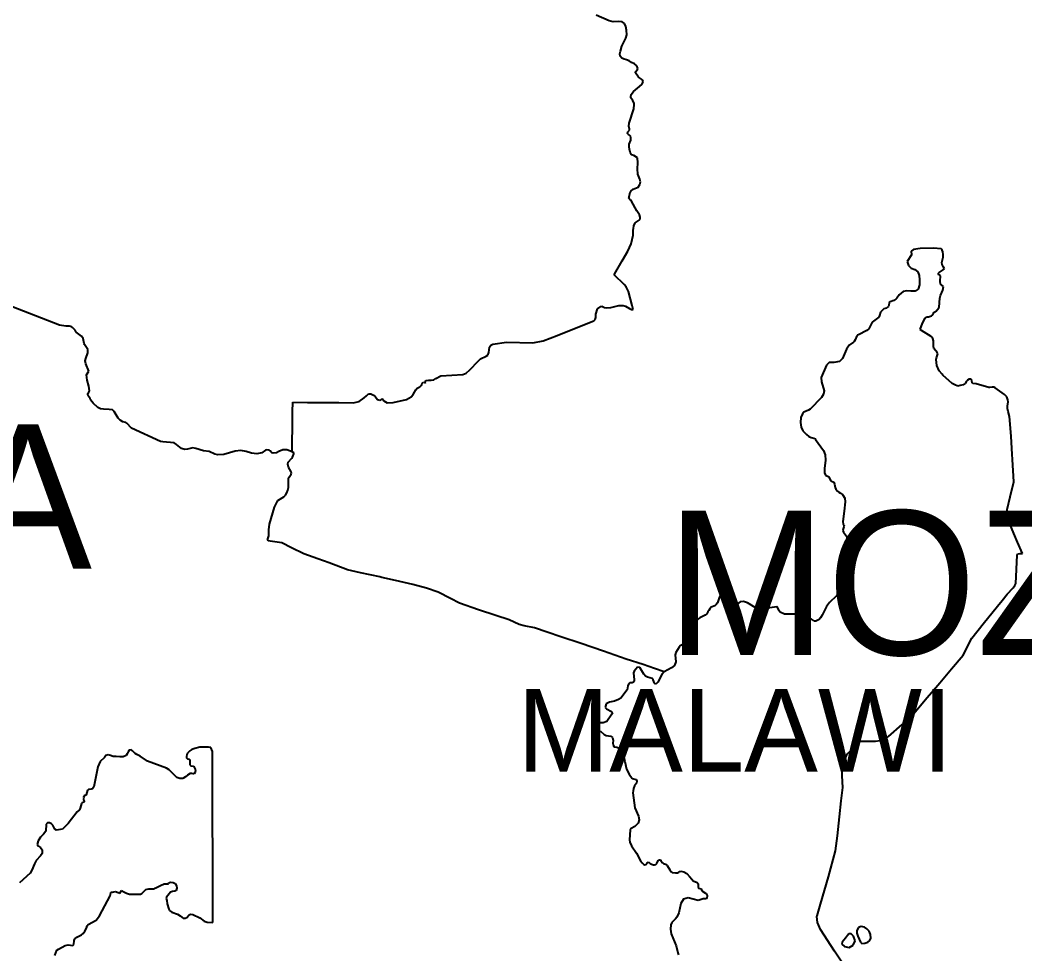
# Model space of a CAD drawing. Header units: metres. Extents: x 0 to 1325, y -1 to 773.
# Drawn here: x 766.83 to 794.71, y 430.5 to 456.41 of the extents above; entities that cross this region are included whole.
import ezdxf
from ezdxf.enums import TextEntityAlignment as Align

# ---------------------------------------------------------------- set-up
doc = ezdxf.new("R2010")
doc.units = ezdxf.units.M

msp = doc.modelspace()

# ---------------------------------------------------------------- linework, layer by layer
at = {"layer": 'SCORE'}
for points in [[(783.18, 456.388), (782.82, 456.548)], [(783.29, 456.368), (783.18, 456.388)], [(783.44, 456.378), (783.29, 456.368)], [(783.54, 456.368), (783.44, 456.378)], [(783.6, 456.318), (783.54, 456.368)], [(783.64, 456.238), (783.6, 456.318)], [(783.66, 456.138), (783.64, 456.238)], [(783.64, 455.908), (783.67, 456.008)], [(783.67, 456.008), (783.66, 456.138)], [(783.49, 455.548), (783.53, 455.688)], [(783.53, 455.688), (783.64, 455.908)], [(783.47, 455.478), (783.49, 455.548)], [(783.48, 455.408), (783.47, 455.478)], [(783.53, 455.358), (783.48, 455.408)], [(783.59, 455.328), (783.53, 455.358)], [(783.66, 455.308), (783.59, 455.328)], [(783.73, 455.278), (783.66, 455.308)], [(783.8, 455.238), (783.73, 455.278)], [(783.88, 455.198), (783.8, 455.238)], [(783.95, 455.148), (783.88, 455.198)], [(783.97, 455.068), (783.95, 455.148)], [(783.91, 454.978), (783.96, 455.038)], [(783.91, 454.948), (783.91, 454.978)], [(783.99, 454.828), (783.91, 454.948)], [(783.96, 455.038), (783.97, 455.068)], [(784.1, 454.758), (783.99, 454.828)], [(783.85, 454.428), (784.02, 454.568)], [(784.02, 454.568), (784.09, 454.638)], [(784.09, 454.638), (784.12, 454.708)], [(784.12, 454.708), (784.1, 454.758)], [(783.78, 454.288), (783.79, 454.348)], [(783.78, 454.258), (783.78, 454.288)], [(783.8, 454.228), (783.78, 454.258)], [(783.79, 454.348), (783.85, 454.428)], [(783.83, 454.178), (783.8, 454.228)], [(783.87, 454.098), (783.83, 454.178)], [(783.86, 453.948), (783.87, 454.068)], [(783.87, 454.068), (783.87, 454.098)], [(783.73, 453.548), (783.86, 453.948)], [(783.72, 453.468), (783.73, 453.548)], [(783.74, 453.388), (783.72, 453.468)], [(783.69, 453.268), (783.7, 453.308)], [(783.71, 453.238), (783.69, 453.268)], [(783.7, 453.308), (783.74, 453.358)], [(783.74, 453.218), (783.71, 453.238)], [(783.74, 453.358), (783.74, 453.388)], [(783.77, 453.198), (783.74, 453.218)], [(783.78, 453.148), (783.77, 453.198)], [(783.78, 453.078), (783.78, 453.148)], [(783.73, 452.968), (783.78, 453.078)], [(783.73, 452.898), (783.73, 452.968)], [(783.74, 452.828), (783.73, 452.898)], [(783.76, 452.748), (783.74, 452.828)], [(783.8, 452.678), (783.76, 452.748)], [(783.86, 452.658), (783.8, 452.678)], [(783.96, 452.588), (783.86, 452.658)], [(783.97, 452.448), (783.96, 452.588)], [(783.96, 452.288), (783.97, 452.448)], [(783.97, 452.138), (783.96, 452.288)], [(784.03, 451.998), (783.97, 452.138)], [(783.84, 451.718), (783.98, 451.778)], [(783.98, 451.778), (784.03, 451.848)], [(784.05, 451.928), (784.03, 451.998)], [(784.03, 451.848), (784.05, 451.928)], [(783.72, 451.468), (783.73, 451.508)], [(783.75, 451.438), (783.72, 451.468)], [(783.73, 451.508), (783.76, 451.638)], [(783.76, 451.638), (783.78, 451.668)], [(783.78, 451.668), (783.84, 451.718)], [(783.78, 451.418), (783.75, 451.438)], [(783.8, 451.388), (783.78, 451.418)], [(783.95, 451.118), (783.8, 451.388)], [(784, 451.038), (783.95, 451.118)], [(784.02, 451.008), (784, 451.038)], [(784.04, 450.948), (784.02, 451.008)], [(784.04, 450.888), (784.04, 450.948)], [(783.84, 450.588), (783.85, 450.628)], [(783.85, 450.628), (783.86, 450.708)], [(783.86, 450.708), (783.9, 450.788)], [(783.9, 450.788), (783.93, 450.808)], [(783.93, 450.808), (784.01, 450.858)], [(784.01, 450.858), (784.04, 450.888)], [(783.79, 450.208), (783.84, 450.448)], [(783.84, 450.448), (783.84, 450.588)], [(783.7, 449.998), (783.79, 450.208)], [(791.81, 450.078), (791.62, 450.048)], [(792.18, 450.088), (791.81, 450.078)], [(792.39, 450.068), (792.18, 450.088)], [(792.42, 450.028), (792.39, 450.068)], [(783.54, 449.728), (783.7, 449.998)], [(791.57, 449.898), (791.45, 449.718)], [(791.62, 450.048), (791.56, 449.998)], [(791.56, 449.998), (791.57, 449.898)], [(792.41, 449.688), (792.45, 449.838)], [(792.44, 449.978), (792.42, 450.028)], [(792.45, 449.908), (792.44, 449.978)], [(792.45, 449.838), (792.45, 449.908)], [(783.33, 449.358), (783.54, 449.728)], [(791.45, 449.718), (791.48, 449.598)], [(791.48, 449.598), (791.56, 449.528)], [(791.56, 449.528), (791.66, 449.488)], [(792.42, 449.628), (792.41, 449.688)], [(792.46, 449.558), (792.42, 449.628)], [(792.45, 449.478), (792.48, 449.508)], [(792.48, 449.508), (792.46, 449.558)], [(783.33, 449.338), (783.33, 449.358)], [(783.59, 449.078), (783.33, 449.338)], [(791.66, 449.488), (791.74, 449.428)], [(791.74, 449.428), (791.78, 449.328)], [(791.78, 449.328), (791.79, 449.208)], [(792.32, 449.388), (792.34, 449.408)], [(792.32, 449.368), (792.32, 449.388)], [(792.33, 449.348), (792.32, 449.368)], [(792.36, 449.328), (792.33, 449.348)], [(792.34, 449.408), (792.45, 449.478)], [(792.37, 449.318), (792.36, 449.328)], [(792.36, 449.168), (792.37, 449.318)], [(783.65, 449.008), (783.59, 449.078)], [(783.71, 448.878), (783.65, 449.008)], [(791.79, 449.068), (791.75, 448.948)], [(791.79, 449.208), (791.79, 449.068)], [(792.37, 449.088), (792.36, 449.168)], [(792.46, 449.018), (792.37, 449.088)], [(792.44, 448.918), (792.46, 449.018)], [(783.82, 448.488), (783.71, 448.878)], [(791.16, 448.698), (791.13, 448.668)], [(791.23, 448.788), (791.16, 448.698)], [(791.34, 448.878), (791.23, 448.788)], [(791.44, 448.898), (791.34, 448.878)], [(791.55, 448.888), (791.44, 448.898)], [(791.67, 448.888), (791.55, 448.888)], [(791.75, 448.948), (791.67, 448.888)], [(792.34, 448.448), (792.35, 448.698)], [(792.35, 448.698), (792.37, 448.768)], [(792.37, 448.768), (792.44, 448.918)], [(767.92, 447.948), (766.59, 448.468)], [(782.81, 448.248), (782.85, 448.398)], [(782.85, 448.398), (782.95, 448.468)], [(782.95, 448.468), (782.97, 448.478)], [(782.97, 448.478), (783, 448.458)], [(783, 448.458), (783.05, 448.438)], [(783.05, 448.438), (783.11, 448.428)], [(783.11, 448.428), (783.22, 448.438)], [(783.22, 448.438), (783.45, 448.488)], [(783.45, 448.488), (783.57, 448.488)], [(783.57, 448.488), (783.63, 448.478)], [(783.63, 448.478), (783.74, 448.408)], [(783.74, 448.408), (783.8, 448.378)], [(783.84, 448.378), (783.82, 448.488)], [(790.8, 448.398), (790.75, 448.358)], [(790.87, 448.418), (790.8, 448.398)], [(790.9, 448.448), (790.87, 448.418)], [(790.93, 448.468), (790.9, 448.448)], [(790.94, 448.498), (790.93, 448.468)], [(790.95, 448.568), (790.94, 448.498)], [(790.97, 448.598), (790.95, 448.568)], [(791, 448.608), (790.97, 448.598)], [(791.05, 448.618), (791, 448.608)], [(791.08, 448.628), (791.05, 448.618)], [(791.13, 448.668), (791.08, 448.628)], [(792.24, 448.328), (792.33, 448.428)], [(792.33, 448.428), (792.34, 448.448)], [(782.79, 448.108), (782.81, 448.158)], [(782.81, 448.158), (782.81, 448.248)], [(783.8, 448.378), (783.84, 448.378)], [(790.66, 448.168), (790.48, 448.028)], [(790.68, 448.218), (790.66, 448.168)], [(790.71, 448.308), (790.68, 448.218)], [(790.75, 448.358), (790.71, 448.308)], [(791.92, 448.088), (791.94, 448.128)], [(791.94, 448.128), (791.96, 448.158)], [(791.96, 448.158), (792, 448.178)], [(792, 448.178), (792.04, 448.178)], [(792.04, 448.178), (792.12, 448.208)], [(792.12, 448.208), (792.14, 448.228)], [(792.14, 448.228), (792.16, 448.248)], [(792.16, 448.248), (792.18, 448.278)], [(792.18, 448.278), (792.19, 448.298)], [(792.19, 448.298), (792.2, 448.308)], [(792.2, 448.308), (792.23, 448.328)], [(792.23, 448.328), (792.24, 448.328)], [(768.1, 447.918), (767.92, 447.948)], [(768.2, 447.918), (768.1, 447.918)], [(768.25, 447.908), (768.2, 447.918)], [(768.28, 447.878), (768.25, 447.908)], [(768.36, 447.808), (768.28, 447.878)], [(781.73, 447.658), (782.31, 447.888)], [(782.31, 447.888), (782.75, 448.068)], [(782.75, 448.068), (782.79, 448.108)], [(790.38, 447.848), (790.33, 447.798)], [(790.45, 447.978), (790.38, 447.848)], [(790.48, 448.028), (790.45, 447.978)], [(791.81, 447.828), (791.87, 447.998)], [(791.87, 447.998), (791.92, 448.088)], [(768.39, 447.748), (768.36, 447.808)], [(768.53, 447.638), (768.39, 447.748)], [(768.58, 447.578), (768.53, 447.638)], [(768.61, 447.438), (768.58, 447.578)], [(781.35, 447.508), (781.73, 447.658)], [(790.05, 447.648), (790, 447.538)], [(790.07, 447.668), (790.05, 447.648)], [(790.1, 447.678), (790.07, 447.668)], [(790.33, 447.798), (790.1, 447.678)], [(791.85, 447.798), (791.81, 447.828)], [(792.11, 447.628), (791.85, 447.798)], [(792.16, 447.578), (792.11, 447.628)], [(792.18, 447.508), (792.16, 447.578)], [(768.62, 447.408), (768.61, 447.438)], [(768.71, 447.268), (768.62, 447.408)], [(779.84, 447.188), (779.86, 447.338)], [(779.86, 447.338), (779.89, 447.388)], [(779.89, 447.388), (779.95, 447.418)], [(779.95, 447.418), (780.33, 447.478)], [(780.33, 447.478), (781.06, 447.458)], [(781.06, 447.458), (781.35, 447.508)], [(789.76, 447.278), (789.65, 447.018)], [(789.8, 447.338), (789.76, 447.278)], [(789.84, 447.388), (789.8, 447.338)], [(789.96, 447.478), (789.84, 447.388)], [(789.98, 447.498), (789.96, 447.478)], [(790, 447.538), (789.98, 447.498)], [(792.18, 447.358), (792.18, 447.508)], [(792.19, 447.308), (792.18, 447.358)], [(792.2, 447.288), (792.19, 447.308)], [(792.28, 447.188), (792.2, 447.288)], [(768.64, 446.958), (768.65, 447.018)], [(768.65, 447.018), (768.71, 447.178)], [(768.71, 447.178), (768.71, 447.268)], [(779.54, 446.948), (779.61, 447.008)], [(779.61, 447.008), (779.76, 447.088)], [(779.76, 447.088), (779.81, 447.118)], [(779.81, 447.118), (779.84, 447.188)], [(789.65, 447.018), (789.57, 446.938)], [(792.25, 446.998), (792.26, 447.038)], [(792.27, 446.828), (792.25, 446.998)], [(792.26, 447.038), (792.3, 447.148)], [(792.3, 447.148), (792.28, 447.188)], [(768.65, 446.878), (768.64, 446.958)], [(768.74, 446.668), (768.65, 446.878)], [(779.31, 446.708), (779.54, 446.948)], [(789.21, 446.838), (789.06, 446.498)], [(789.28, 446.908), (789.21, 446.838)], [(789.41, 446.908), (789.28, 446.908)], [(789.57, 446.938), (789.41, 446.908)], [(792.34, 446.678), (792.27, 446.828)], [(768.67, 446.568), (768.74, 446.668)], [(768.69, 446.418), (768.67, 446.568)], [(778.31, 446.428), (778.37, 446.468)], [(778.37, 446.468), (778.51, 446.538)], [(778.51, 446.538), (779.12, 446.578)], [(779.12, 446.578), (779.21, 446.618)], [(779.21, 446.618), (779.31, 446.708)], [(789.06, 446.498), (789.07, 446.378)], [(792.42, 446.588), (792.34, 446.678)], [(792.44, 446.558), (792.42, 446.588)], [(792.7, 446.328), (792.44, 446.558)], [(793.17, 446.448), (793.12, 446.418)], [(793.21, 446.448), (793.17, 446.448)], [(793.24, 446.408), (793.21, 446.448)], [(768.74, 446.258), (768.69, 446.418)], [(768.76, 446.128), (768.74, 446.258)], [(777.81, 446.148), (777.85, 446.198)], [(777.85, 446.198), (777.92, 446.238)], [(777.92, 446.238), (777.96, 446.268)], [(777.96, 446.268), (777.98, 446.298)], [(777.98, 446.298), (777.99, 446.338)], [(777.99, 446.338), (778.01, 446.358)], [(778.01, 446.358), (778.02, 446.368)], [(778.02, 446.368), (778.05, 446.358)], [(778.05, 446.358), (778.07, 446.358)], [(778.07, 446.358), (778.09, 446.368)], [(778.08, 446.398), (778.09, 446.408)], [(778.08, 446.378), (778.08, 446.398)], [(778.09, 446.368), (778.08, 446.378)], [(778.09, 446.408), (778.16, 446.418)], [(778.16, 446.418), (778.24, 446.418)], [(778.24, 446.418), (778.31, 446.428)], [(789.07, 446.378), (789.14, 446.128)], [(792.77, 446.288), (792.7, 446.328)], [(792.85, 446.258), (792.77, 446.288)], [(792.92, 446.268), (792.85, 446.258)], [(793, 446.288), (792.92, 446.268)], [(793.06, 446.328), (793, 446.288)], [(793.09, 446.388), (793.06, 446.328)], [(793.12, 446.418), (793.09, 446.388)], [(793.25, 446.348), (793.24, 446.408)], [(793.27, 446.328), (793.25, 446.348)], [(793.36, 446.318), (793.27, 446.328)], [(793.71, 446.218), (793.36, 446.318)], [(793.74, 446.218), (793.71, 446.218)], [(793.81, 446.228), (793.74, 446.218)], [(793.85, 446.228), (793.81, 446.228)], [(793.89, 446.208), (793.85, 446.228)], [(794.15, 446.018), (793.89, 446.208)], [(768.71, 446.028), (768.72, 446.058)], [(768.72, 445.988), (768.71, 446.028)], [(768.72, 446.058), (768.74, 446.088)], [(768.77, 445.908), (768.72, 445.988)], [(768.74, 446.088), (768.75, 446.108)], [(768.75, 446.108), (768.76, 446.128)], [(768.78, 445.878), (768.77, 445.908)], [(776.24, 445.828), (776.38, 445.928)], [(776.38, 445.928), (776.44, 445.988)], [(776.44, 445.988), (776.5, 446.038)], [(776.5, 446.038), (776.56, 446.038)], [(776.56, 446.038), (776.64, 446.008)], [(776.64, 446.008), (776.68, 445.968)], [(776.68, 445.968), (776.75, 445.888)], [(776.75, 445.888), (776.81, 445.868)], [(776.84, 445.878), (776.87, 445.898)], [(776.87, 445.898), (776.89, 445.898)], [(776.89, 445.898), (776.92, 445.848)], [(777.18, 445.798), (777.55, 445.888)], [(777.55, 445.888), (777.62, 445.918)], [(777.62, 445.918), (777.68, 445.958)], [(777.68, 445.958), (777.74, 446.018)], [(777.74, 446.018), (777.81, 446.148)], [(789.07, 445.938), (788.76, 445.618)], [(789.13, 446.028), (789.07, 445.938)], [(789.14, 446.128), (789.13, 446.028)], [(794.21, 445.958), (794.15, 446.018)], [(794.24, 445.878), (794.21, 445.958)], [(768.86, 445.778), (768.78, 445.878)], [(768.99, 445.658), (768.86, 445.778)], [(769.04, 445.638), (768.99, 445.658)], [(769.06, 445.628), (769.04, 445.638)], [(769.14, 445.618), (769.06, 445.628)], [(769.3, 445.608), (769.14, 445.618)], [(769.39, 445.598), (769.3, 445.608)], [(774.39, 445.538), (774.4, 445.808)], [(774.4, 445.808), (774.81, 445.798)], [(774.81, 445.798), (775.08, 445.798)], [(775.08, 445.798), (775.68, 445.798)], [(775.68, 445.798), (776.07, 445.788)], [(776.07, 445.788), (776.24, 445.828)], [(776.81, 445.868), (776.84, 445.878)], [(776.92, 445.848), (777.02, 445.788)], [(777.02, 445.788), (777.18, 445.798)], [(788.76, 445.618), (788.71, 445.588)], [(794.23, 445.698), (794.25, 445.818)], [(794.23, 445.638), (794.23, 445.698)], [(794.25, 445.548), (794.23, 445.638)], [(794.25, 445.818), (794.24, 445.878)], [(769.44, 445.548), (769.39, 445.598)], [(769.52, 445.408), (769.44, 445.548)], [(769.55, 445.368), (769.52, 445.408)], [(769.61, 445.308), (769.55, 445.368)], [(774.39, 445.088), (774.39, 445.538)], [(788.5, 445.388), (788.49, 445.248)], [(788.54, 445.488), (788.5, 445.388)], [(788.58, 445.528), (788.54, 445.488)], [(788.71, 445.588), (788.58, 445.528)], [(794.29, 445.408), (794.25, 445.548)], [(794.33, 444.868), (794.29, 445.408)], [(769.68, 445.268), (769.61, 445.308)], [(769.76, 445.248), (769.68, 445.268)], [(769.79, 445.228), (769.76, 445.248)], [(769.92, 445.088), (769.79, 445.228)], [(770.73, 444.718), (769.92, 445.088)], [(774.38, 444.728), (774.39, 445.088)], [(788.49, 445.248), (788.51, 445.118)], [(788.51, 445.118), (788.55, 445.018)], [(788.55, 445.018), (788.65, 444.908)], [(788.65, 444.908), (788.72, 444.858)], [(788.72, 444.858), (788.78, 444.828)], [(788.78, 444.828), (788.86, 444.808)], [(788.86, 444.808), (788.9, 444.788)], [(788.9, 444.788), (788.9, 444.778)], [(788.9, 444.778), (789.13, 444.468)], [(794.35, 444.528), (794.33, 444.868)], [(770.79, 444.708), (770.73, 444.718)], [(771.11, 444.678), (770.79, 444.708)], [(771.17, 444.638), (771.11, 444.678)], [(771.31, 444.528), (771.17, 444.638)], [(771.4, 444.498), (771.31, 444.528)], [(771.48, 444.508), (771.4, 444.498)], [(771.55, 444.528), (771.48, 444.508)], [(771.62, 444.538), (771.55, 444.528)], [(771.71, 444.528), (771.62, 444.538)], [(771.92, 444.458), (771.71, 444.528)], [(773.68, 444.488), (773.64, 444.478)], [(773.74, 444.478), (773.68, 444.488)], [(774.12, 444.488), (774.01, 444.438)], [(774.23, 444.488), (774.12, 444.488)], [(774.38, 444.428), (774.23, 444.488)], [(774.38, 444.428), (774.38, 444.728)], [(794.38, 444.058), (794.35, 444.528)], [(772.08, 444.438), (771.92, 444.458)], [(772.23, 444.368), (772.08, 444.438)], [(772.32, 444.348), (772.23, 444.368)], [(772.48, 444.358), (772.32, 444.348)], [(772.8, 444.448), (772.48, 444.358)], [(772.96, 444.468), (772.8, 444.448)], [(773.1, 444.438), (772.96, 444.468)], [(773.25, 444.398), (773.1, 444.438)], [(773.4, 444.378), (773.25, 444.398)], [(773.54, 444.408), (773.4, 444.378)], [(773.64, 444.478), (773.54, 444.408)], [(773.77, 444.458), (773.74, 444.478)], [(773.82, 444.408), (773.77, 444.458)], [(773.85, 444.398), (773.82, 444.408)], [(773.95, 444.408), (773.85, 444.398)], [(774.01, 444.438), (773.95, 444.408)], [(774.27, 444.148), (774.37, 444.258)], [(774.37, 444.258), (774.39, 444.288)], [(774.43, 444.408), (774.38, 444.428)], [(774.39, 444.288), (774.44, 444.398)], [(774.44, 444.398), (774.43, 444.408)], [(789.13, 444.468), (789.17, 444.348)], [(789.17, 444.348), (789.18, 444.198)], [(774.26, 444.088), (774.27, 444.148)], [(774.28, 444.008), (774.26, 444.088)], [(774.35, 443.878), (774.28, 444.008)], [(789.18, 444.198), (789.15, 443.968)], [(789.15, 443.968), (789.15, 443.838)], [(794.4, 443.758), (794.38, 444.058)], [(774.28, 443.688), (774.3, 443.728)], [(774.28, 443.438), (774.28, 443.688)], [(774.3, 443.728), (774.35, 443.808)], [(774.36, 443.838), (774.35, 443.878)], [(774.35, 443.808), (774.36, 443.838)], [(789.15, 443.838), (789.19, 443.778)], [(789.19, 443.778), (789.26, 443.748)], [(789.26, 443.748), (789.33, 443.628)], [(794.41, 443.598), (794.4, 443.758)], [(774.26, 443.368), (774.28, 443.438)], [(789.33, 443.628), (789.41, 443.588)], [(789.41, 443.588), (789.43, 443.538)], [(789.43, 443.538), (789.45, 443.438)], [(789.45, 443.438), (789.47, 443.398)], [(789.47, 443.398), (789.51, 443.338)], [(794.31, 443.178), (794.41, 443.598)], [(773.98, 443.078), (774.1, 443.158)], [(774.1, 443.158), (774.15, 443.178)], [(774.15, 443.178), (774.2, 443.228)], [(774.2, 443.228), (774.23, 443.298)], [(774.23, 443.298), (774.26, 443.368)], [(789.51, 443.338), (789.55, 443.308)], [(789.55, 443.308), (789.6, 443.288)], [(789.6, 443.288), (789.65, 443.248)], [(789.65, 443.248), (789.72, 443.148)], [(789.72, 443.148), (789.73, 443.048)], [(794.22, 442.828), (794.31, 443.178)], [(773.75, 442.428), (773.89, 442.898)], [(773.89, 442.898), (773.98, 443.078)], [(789.73, 443.048), (789.7, 442.788)], [(794.21, 442.768), (794.22, 442.828)], [(789.7, 442.788), (789.66, 442.498)], [(794.21, 442.678), (794.21, 442.768)], [(794.23, 442.588), (794.21, 442.678)], [(794.41, 442.168), (794.23, 442.588)], [(773.73, 442.268), (773.75, 442.428)], [(773.73, 442.098), (773.73, 442.268)], [(789.66, 442.498), (789.67, 442.428)], [(789.67, 442.298), (789.66, 442.248)], [(789.67, 442.428), (789.7, 442.388)], [(789.69, 442.348), (789.67, 442.298)], [(789.7, 442.388), (789.69, 442.348)], [(773.7, 441.988), (773.73, 442.098)], [(773.71, 441.958), (773.7, 441.988)], [(789.66, 442.248), (789.68, 442.198)], [(789.68, 442.198), (789.76, 442.088)], [(789.76, 442.088), (789.78, 442.038)], [(789.78, 442.038), (789.79, 441.968)], [(794.51, 441.928), (794.41, 442.168)], [(773.77, 441.948), (773.71, 441.958)], [(774.09, 441.908), (773.77, 441.948)], [(774.36, 441.768), (774.09, 441.908)], [(774.7, 441.598), (774.36, 441.768)], [(789.67, 441.728), (789.66, 441.658)], [(789.69, 441.798), (789.67, 441.728)], [(789.72, 441.858), (789.69, 441.798)], [(789.76, 441.918), (789.72, 441.858)], [(789.79, 441.968), (789.76, 441.918)], [(794.65, 441.608), (794.51, 441.928)], [(775.09, 441.458), (774.7, 441.598)], [(775.41, 441.348), (775.09, 441.458)], [(789.66, 441.658), (789.66, 441.378)], [(794.46, 440.778), (794.5, 441.568)], [(794.5, 441.568), (794.52, 441.598)], [(794.52, 441.598), (794.57, 441.608)], [(794.57, 441.608), (794.65, 441.608)], [(775.92, 441.158), (775.41, 441.348)], [(776.28, 441.078), (775.92, 441.158)], [(789.6, 441.158), (789.54, 441.028)], [(789.64, 441.268), (789.6, 441.158)], [(789.66, 441.378), (789.64, 441.268)], [(776.81, 440.958), (776.28, 441.078)], [(776.87, 440.948), (776.81, 440.958)], [(777.25, 440.858), (776.87, 440.948)], [(789.54, 441.028), (789.5, 440.908)], [(789.5, 440.908), (789.55, 440.678)], [(777.73, 440.748), (777.25, 440.858)], [(778.11, 440.648), (777.73, 440.748)], [(778.43, 440.538), (778.11, 440.648)], [(789.55, 440.678), (789.55, 440.558)], [(794.22, 440.478), (794.39, 440.658)], [(794.39, 440.658), (794.44, 440.718)], [(794.44, 440.718), (794.46, 440.778)], [(778.77, 440.358), (778.43, 440.538)], [(779.02, 440.228), (778.77, 440.358)], [(786.23, 440.378), (786.18, 440.238)], [(786.26, 440.448), (786.23, 440.378)], [(786.29, 440.498), (786.26, 440.448)], [(786.33, 440.528), (786.29, 440.498)], [(786.4, 440.548), (786.33, 440.528)], [(786.43, 440.528), (786.4, 440.548)], [(786.44, 440.458), (786.43, 440.528)], [(786.44, 440.328), (786.44, 440.458)], [(786.48, 440.218), (786.44, 440.328)], [(789.49, 440.438), (789.29, 440.248)], [(789.55, 440.558), (789.49, 440.438)], [(793.95, 440.148), (794.08, 440.308)], [(794.08, 440.308), (794.22, 440.478)], [(779.55, 440.048), (779.02, 440.228)], [(780.03, 439.888), (779.55, 440.048)], [(785.94, 440.028), (785.92, 439.988)], [(785.97, 440.078), (785.94, 440.028)], [(786.01, 440.118), (785.97, 440.078)], [(786.11, 440.158), (786.01, 440.118)], [(786.15, 440.198), (786.11, 440.158)], [(786.18, 440.238), (786.15, 440.198)], [(786.53, 440.138), (786.48, 440.218)], [(786.61, 440.108), (786.53, 440.138)], [(786.81, 440.268), (786.61, 440.108)], [(786.91, 440.278), (786.81, 440.268)], [(787.02, 440.238), (786.91, 440.278)], [(787.23, 440.108), (787.02, 440.238)], [(787.33, 440.078), (787.23, 440.108)], [(787.44, 440.078), (787.33, 440.078)], [(787.83, 440.128), (787.44, 440.078)], [(787.85, 440.118), (787.83, 440.128)], [(787.9, 440.018), (787.85, 440.118)], [(789.21, 440.138), (789.09, 439.898)], [(789.29, 440.248), (789.21, 440.138)], [(793.56, 439.658), (793.95, 440.148)], [(780.4, 439.768), (780.03, 439.888)], [(780.68, 439.638), (780.4, 439.768)], [(785.64, 439.788), (785.57, 439.698)], [(785.69, 439.828), (785.64, 439.788)], [(785.84, 439.898), (785.69, 439.828)], [(785.89, 439.938), (785.84, 439.898)], [(785.92, 439.988), (785.89, 439.938)], [(787.92, 439.978), (787.9, 440.018)], [(788.04, 439.928), (787.92, 439.978)], [(788.31, 439.928), (788.04, 439.928)], [(788.67, 439.798), (788.31, 439.928)], [(788.7, 439.788), (788.67, 439.798)], [(788.76, 439.798), (788.7, 439.788)], [(788.79, 439.788), (788.76, 439.798)], [(788.82, 439.768), (788.79, 439.788)], [(788.85, 439.748), (788.82, 439.768)], [(788.87, 439.728), (788.85, 439.748)], [(789.01, 439.778), (788.91, 439.728)], [(789.04, 439.828), (789.01, 439.778)], [(789.09, 439.898), (789.04, 439.828)], [(780.82, 439.598), (780.68, 439.638)], [(781.11, 439.548), (780.82, 439.598)], [(781.46, 439.428), (781.11, 439.548)], [(785.57, 439.698), (785.39, 439.328)], [(788.91, 439.728), (788.87, 439.728)], [(793.24, 439.258), (793.56, 439.658)], [(781.84, 439.298), (781.46, 439.428)], [(782.4, 439.108), (781.84, 439.298)], [(785.32, 439.238), (785.27, 439.138)], [(785.39, 439.328), (785.32, 439.238)], [(793, 438.788), (793.24, 439.258)], [(783.02, 438.898), (782.4, 439.108)], [(785.12, 439.008), (785.03, 438.858)], [(785.15, 439.048), (785.12, 439.008)], [(785.2, 439.078), (785.15, 439.048)], [(785.24, 439.098), (785.2, 439.078)], [(785.26, 439.118), (785.24, 439.098)], [(785.27, 439.138), (785.26, 439.118)], [(783.65, 438.678), (783.02, 438.898)], [(784.12, 438.528), (783.65, 438.678)], [(785.03, 438.858), (785.01, 438.798)], [(785.01, 438.798), (785.03, 438.608)], [(792.68, 438.408), (793, 438.788)], [(783.96, 438.458), (783.87, 438.348)], [(784.03, 438.448), (783.96, 438.458)], [(784.14, 438.258), (784.03, 438.448)], [(784.44, 438.418), (784.12, 438.528)], [(784.7, 438.328), (784.44, 438.418)], [(784.91, 438.438), (784.7, 438.328)], [(784.99, 438.498), (784.91, 438.438)], [(785.03, 438.608), (784.99, 438.498)], [(792.35, 438.018), (792.68, 438.408)], [(783.87, 438.348), (783.85, 438.298)], [(783.85, 438.298), (783.87, 438.108)], [(783.87, 438.108), (783.87, 438.088)], [(783.87, 438.088), (783.87, 438.068)], [(784.19, 438.208), (784.14, 438.258)], [(784.24, 438.178), (784.19, 438.208)], [(784.37, 438.138), (784.24, 438.178)], [(784.4, 438.108), (784.37, 438.138)], [(784.44, 438.008), (784.4, 438.108)], [(784.64, 438.248), (784.53, 438.038)], [(784.7, 438.328), (784.64, 438.248)], [(783.68, 437.828), (783.5, 437.598)], [(783.69, 437.878), (783.68, 437.828)], [(783.7, 437.938), (783.69, 437.878)], [(783.72, 437.998), (783.7, 437.938)], [(783.75, 438.018), (783.72, 437.998)], [(783.82, 438.018), (783.75, 438.018)], [(783.85, 438.038), (783.82, 438.018)], [(783.87, 438.068), (783.85, 438.038)], [(784.47, 437.988), (784.44, 438.008)], [(784.53, 438.038), (784.47, 437.988)], [(791.95, 437.548), (792.35, 438.018)], [(783.44, 437.558), (783.33, 437.508)], [(783.5, 437.598), (783.44, 437.558)], [(791.63, 437.168), (791.95, 437.548)], [(783.09, 437.438), (783.07, 437.338)], [(783.07, 437.338), (783.1, 437.298)], [(783.19, 437.488), (783.09, 437.438)], [(783.1, 437.298), (783.24, 437.228)], [(783.33, 437.508), (783.19, 437.488)], [(783.25, 437.148), (783.11, 436.948)], [(783.24, 437.228), (783.27, 437.188)], [(783.27, 437.188), (783.25, 437.148)], [(791.31, 436.868), (791.63, 437.168)], [(782.76, 436.878), (782.72, 436.758)], [(782.72, 436.758), (782.74, 436.678)], [(782.88, 436.908), (782.76, 436.878)], [(783.01, 436.908), (782.88, 436.908)], [(783.11, 436.948), (783.01, 436.908)], [(790.93, 436.528), (791.31, 436.868)], [(782.74, 436.678), (782.77, 436.648)], [(782.77, 436.648), (782.82, 436.658)], [(782.82, 436.658), (782.89, 436.678)], [(782.89, 436.678), (782.94, 436.678)], [(782.94, 436.678), (783.04, 436.588)], [(783.04, 436.588), (783.09, 436.558)], [(783.09, 436.558), (783.22, 436.538)], [(783.22, 436.538), (783.27, 436.508)], [(783.27, 436.508), (783.29, 436.418)], [(783.29, 436.418), (783.28, 436.348)], [(790.57, 436.398), (790.69, 436.418)], [(790.69, 436.418), (790.82, 436.458)], [(790.82, 436.458), (790.93, 436.528)], [(769.86, 436.148), (769.83, 436.108)], [(769.91, 436.158), (769.86, 436.148)], [(769.95, 436.138), (769.91, 436.158)], [(770.02, 436.058), (769.95, 436.138)], [(771.54, 436.138), (771.51, 436.108)], [(771.6, 436.168), (771.54, 436.138)], [(771.68, 436.198), (771.6, 436.168)], [(771.82, 436.238), (771.68, 436.198)], [(772.06, 436.238), (771.82, 436.238)], [(772.12, 436.228), (772.06, 436.238)], [(772.17, 436.118), (772.12, 436.228)], [(783.28, 436.348), (783.29, 436.288)], [(783.29, 436.288), (783.32, 436.248)], [(783.32, 436.248), (783.39, 436.238)], [(783.39, 436.238), (783.5, 436.188)], [(783.5, 436.188), (783.56, 436.038)], [(789.85, 436.098), (789.89, 436.158)], [(789.89, 436.158), (789.96, 436.288)], [(789.96, 436.288), (789.98, 436.328)], [(789.98, 436.328), (789.99, 436.358)], [(789.99, 436.358), (790, 436.368)], [(790, 436.368), (790.04, 436.388)], [(790.04, 436.388), (790.1, 436.398)], [(790.1, 436.398), (790.57, 436.398)], [(769.17, 435.948), (769.05, 435.838)], [(769.21, 436.008), (769.17, 435.948)], [(769.27, 436.018), (769.21, 436.008)], [(769.34, 436.008), (769.27, 436.018)], [(769.41, 435.978), (769.34, 436.008)], [(769.48, 435.978), (769.41, 435.978)], [(769.5, 435.978), (769.48, 435.978)], [(769.6, 435.968), (769.5, 435.978)], [(769.69, 435.968), (769.6, 435.968)], [(769.77, 436.008), (769.69, 435.968)], [(769.8, 436.048), (769.77, 436.008)], [(769.83, 436.108), (769.8, 436.048)], [(770.07, 436.028), (770.02, 436.058)], [(770.16, 435.988), (770.07, 436.028)], [(770.37, 435.848), (770.16, 435.988)], [(770.89, 435.648), (770.37, 435.848)], [(771.46, 436.028), (771.45, 435.978)], [(771.45, 435.978), (771.45, 435.928)], [(771.45, 435.928), (771.48, 435.908)], [(771.48, 436.068), (771.46, 436.028)], [(771.51, 436.108), (771.48, 436.068)], [(771.48, 435.908), (771.51, 435.898)], [(771.51, 435.898), (771.54, 435.888)], [(771.54, 435.888), (771.54, 435.858)], [(771.54, 435.858), (771.54, 435.778)], [(772.17, 435.698), (772.17, 436.118)], [(783.56, 436.038), (783.61, 435.838)], [(789.65, 435.748), (789.77, 436.018)], [(789.77, 436.028), (789.78, 436.038)], [(789.77, 436.018), (789.77, 436.028)], [(789.78, 436.038), (789.85, 436.098)], [(768.99, 435.688), (768.88, 435.138)], [(769.05, 435.838), (768.99, 435.688)], [(770.97, 435.608), (770.89, 435.648)], [(771.18, 435.398), (770.97, 435.608)], [(771.54, 435.778), (771.54, 435.748)], [(771.54, 435.748), (771.57, 435.718)], [(771.57, 435.718), (771.63, 435.708)], [(771.63, 435.708), (771.66, 435.688)], [(771.66, 435.688), (771.68, 435.658)], [(771.68, 435.658), (771.69, 435.618)], [(771.69, 435.618), (771.7, 435.578)], [(771.7, 435.578), (771.69, 435.538)], [(772.17, 435.138), (772.17, 435.698)], [(783.61, 435.838), (783.66, 435.628)], [(783.66, 435.628), (783.73, 435.488)], [(789.64, 435.438), (789.65, 435.748)], [(771.26, 435.368), (771.18, 435.398)], [(771.35, 435.368), (771.26, 435.368)], [(771.42, 435.408), (771.35, 435.368)], [(771.48, 435.458), (771.42, 435.408)], [(771.55, 435.508), (771.48, 435.458)], [(771.6, 435.508), (771.55, 435.508)], [(771.63, 435.498), (771.6, 435.508)], [(771.66, 435.498), (771.63, 435.498)], [(771.69, 435.538), (771.66, 435.498)], [(783.73, 435.488), (783.82, 435.368)], [(783.82, 435.368), (783.93, 435.338)], [(783.93, 435.338), (783.95, 435.288)], [(783.95, 435.288), (783.94, 435.238)], [(789.66, 435.118), (789.64, 435.438)], [(768.7, 435.038), (768.66, 434.908)], [(768.73, 435.058), (768.7, 435.038)], [(768.8, 435.068), (768.73, 435.058)], [(768.84, 435.078), (768.8, 435.068)], [(768.88, 435.138), (768.84, 435.078)], [(772.17, 434.608), (772.17, 435.138)], [(783.84, 435.028), (783.83, 434.968)], [(783.85, 435.088), (783.84, 435.028)], [(783.88, 435.158), (783.85, 435.088)], [(783.94, 435.238), (783.88, 435.158)], [(789.62, 434.748), (789.66, 435.118)], [(768.6, 434.878), (768.59, 434.848)], [(768.59, 434.848), (768.6, 434.818)], [(768.6, 434.818), (768.59, 434.798)], [(768.59, 434.798), (768.59, 434.778)], [(768.59, 434.778), (768.61, 434.738)], [(768.61, 434.888), (768.6, 434.878)], [(768.63, 434.898), (768.61, 434.888)], [(768.61, 434.738), (768.61, 434.718)], [(768.65, 434.898), (768.63, 434.898)], [(768.66, 434.908), (768.65, 434.898)], [(783.83, 434.968), (783.89, 434.548)], [(789.57, 434.298), (789.62, 434.748)], [(768.48, 434.498), (768.41, 434.438)], [(768.5, 434.538), (768.48, 434.498)], [(768.53, 434.668), (768.5, 434.538)], [(768.55, 434.688), (768.53, 434.668)], [(768.6, 434.708), (768.55, 434.688)], [(768.61, 434.718), (768.6, 434.708)], [(772.17, 434.048), (772.17, 434.608)], [(783.89, 434.548), (783.99, 434.318)], [(768.41, 434.438), (768.16, 434.118)], [(784.01, 434.218), (783.98, 434.128)], [(783.99, 434.318), (784.01, 434.218)], [(789.51, 433.778), (789.57, 434.298)], [(767.54, 433.908), (767.48, 433.818)], [(767.55, 434.098), (767.54, 433.908)], [(767.59, 434.138), (767.55, 434.098)], [(767.65, 434.138), (767.59, 434.138)], [(767.7, 434.108), (767.65, 434.138)], [(767.74, 434.068), (767.7, 434.108)], [(767.79, 433.958), (767.74, 434.068)], [(767.84, 433.928), (767.79, 433.958)], [(768.01, 433.958), (767.84, 433.928)], [(768.16, 434.118), (768.01, 433.958)], [(772.18, 433.398), (772.17, 434.048)], [(783.76, 433.938), (783.74, 433.668)], [(783.79, 433.978), (783.76, 433.938)], [(783.89, 434.038), (783.79, 433.978)], [(783.98, 434.128), (783.89, 434.038)], [(767.33, 433.638), (767.3, 433.538)], [(767.4, 433.738), (767.33, 433.638)], [(767.48, 433.818), (767.4, 433.738)], [(783.74, 433.668), (783.75, 433.598)], [(789.46, 433.358), (789.51, 433.778)], [(767.3, 433.538), (767.34, 433.488)], [(767.34, 433.488), (767.4, 433.448)], [(767.4, 433.448), (767.44, 433.388)], [(767.44, 433.388), (767.44, 433.288)], [(772.18, 432.838), (772.18, 433.398)], [(783.75, 433.598), (783.8, 433.498)], [(783.8, 433.498), (783.94, 433.298)], [(789.26, 432.638), (789.46, 433.358)], [(767.28, 433.088), (767.23, 432.998)], [(767.4, 433.218), (767.28, 433.088)], [(767.44, 433.288), (767.4, 433.218)], [(783.94, 433.298), (784.05, 433.078)], [(784.05, 433.078), (784.09, 433.028)], [(784.5, 433.008), (784.54, 433.088)], [(784.54, 433.088), (784.56, 433.108)], [(784.56, 433.108), (784.6, 433.108)], [(784.6, 433.108), (784.61, 433.088)], [(784.61, 433.088), (784.63, 433.058)], [(784.63, 433.058), (784.65, 433.038)], [(767.16, 432.818), (767.11, 432.738)], [(767.23, 432.998), (767.16, 432.818)], [(772.18, 432.218), (772.18, 432.838)], [(784.09, 433.028), (784.14, 432.978)], [(784.14, 432.978), (784.17, 432.968)], [(784.17, 432.968), (784.2, 432.978)], [(784.2, 432.978), (784.22, 432.998)], [(784.22, 432.998), (784.23, 433.028)], [(784.23, 433.028), (784.26, 433.048)], [(784.26, 433.048), (784.29, 433.038)], [(784.29, 433.038), (784.32, 433.008)], [(784.32, 433.008), (784.35, 432.988)], [(784.35, 432.988), (784.41, 432.968)], [(784.41, 432.968), (784.44, 432.968)], [(784.44, 432.968), (784.47, 432.978)], [(784.47, 432.978), (784.5, 433.008)], [(784.65, 433.038), (784.67, 433.028)], [(784.67, 433.028), (784.68, 433.008)], [(784.68, 433.008), (784.71, 432.998)], [(784.71, 432.998), (784.74, 432.988)], [(784.74, 432.988), (784.79, 432.948)], [(784.79, 432.948), (784.86, 432.828)], [(784.86, 432.828), (784.9, 432.778)], [(784.9, 432.778), (784.93, 432.758)], [(785.11, 432.768), (785.14, 432.788)], [(785.14, 432.788), (785.17, 432.798)], [(785.17, 432.798), (785.25, 432.778)], [(785.25, 432.778), (785.33, 432.728)], [(767.11, 432.738), (766.81, 432.468)], [(784.93, 432.758), (785.02, 432.748)], [(785.02, 432.748), (785.07, 432.748)], [(785.07, 432.748), (785.11, 432.768)], [(785.33, 432.728), (785.41, 432.648)], [(785.41, 432.648), (785.47, 432.568)], [(785.47, 432.568), (785.51, 432.528)], [(785.51, 432.528), (785.62, 432.478)], [(789.04, 431.878), (789.26, 432.638)], [(769.39, 432.208), (769.43, 432.218)], [(769.43, 432.218), (769.48, 432.228)], [(769.48, 432.228), (769.55, 432.198)], [(769.6, 432.188), (769.64, 432.258)], [(769.64, 432.258), (769.71, 432.218)], [(769.71, 432.218), (769.78, 432.188)], [(770.21, 432.178), (770.28, 432.248)], [(770.28, 432.248), (770.32, 432.288)], [(770.32, 432.288), (770.36, 432.298)], [(770.36, 432.298), (770.4, 432.308)], [(770.4, 432.308), (770.55, 432.308)], [(770.55, 432.308), (770.58, 432.318)], [(770.58, 432.318), (770.73, 432.398)], [(770.73, 432.398), (770.83, 432.438)], [(770.83, 432.438), (770.85, 432.438)], [(770.85, 432.438), (770.9, 432.438)], [(770.9, 432.438), (770.93, 432.438)], [(770.93, 432.438), (770.95, 432.448)], [(770.95, 432.448), (770.96, 432.468)], [(770.96, 432.468), (770.98, 432.478)], [(770.98, 432.478), (771, 432.488)], [(771, 432.488), (771.08, 432.478)], [(771.06, 432.228), (771, 432.208)], [(771.12, 432.238), (771.06, 432.228)], [(771.08, 432.478), (771.13, 432.448)], [(771.16, 432.258), (771.12, 432.238)], [(771.13, 432.448), (771.17, 432.388)], [(771.18, 432.318), (771.16, 432.258)], [(771.17, 432.388), (771.18, 432.318)], [(772.18, 431.778), (772.18, 432.218)], [(785.62, 432.478), (785.65, 432.438)], [(785.65, 432.438), (785.65, 432.348)], [(785.65, 432.348), (785.67, 432.318)], [(785.67, 432.318), (785.73, 432.308)], [(785.73, 432.308), (785.75, 432.248)], [(785.75, 432.248), (785.85, 432.188)], [(769.03, 431.558), (769.33, 432.108)], [(769.33, 432.108), (769.34, 432.148)], [(769.34, 432.148), (769.35, 432.198)], [(769.35, 432.198), (769.37, 432.208)], [(769.37, 432.208), (769.39, 432.208)], [(769.55, 432.198), (769.6, 432.188)], [(769.78, 432.188), (769.87, 432.158)], [(769.87, 432.158), (770.17, 432.158)], [(770.17, 432.158), (770.21, 432.178)], [(770.89, 432.068), (770.88, 432.038)], [(770.88, 432.038), (770.89, 432.008)], [(771, 432.208), (770.89, 432.068)], [(770.89, 432.008), (770.9, 431.978)], [(770.9, 431.978), (770.91, 431.888)], [(785.24, 432.018), (785.17, 431.898)], [(785.37, 432.058), (785.24, 432.018)], [(785.65, 431.978), (785.37, 432.058)], [(785.79, 432.028), (785.65, 431.978)], [(785.85, 432.028), (785.79, 432.028)], [(785.85, 432.188), (785.87, 432.178)], [(785.89, 432.038), (785.85, 432.028)], [(785.87, 432.178), (785.9, 432.118)], [(785.9, 432.118), (785.89, 432.038)], [(770.91, 431.888), (770.96, 431.738)], [(770.96, 431.738), (770.98, 431.698)], [(770.98, 431.698), (771.04, 431.658)], [(772.18, 431.388), (772.18, 431.778)], [(785.17, 431.898), (785.11, 431.638)], [(788.95, 431.558), (789.04, 431.878)], [(768.72, 431.318), (768.94, 431.438)], [(768.94, 431.438), (769.03, 431.558)], [(771.04, 431.658), (771.2, 431.598)], [(771.2, 431.598), (771.27, 431.558)], [(771.27, 431.558), (771.33, 431.508)], [(771.33, 431.508), (771.36, 431.488)], [(771.36, 431.488), (771.41, 431.488)], [(771.41, 431.488), (771.46, 431.508)], [(771.46, 431.508), (771.52, 431.578)], [(771.52, 431.578), (771.56, 431.598)], [(771.56, 431.598), (771.62, 431.588)], [(771.62, 431.588), (771.82, 431.498)], [(771.82, 431.498), (771.94, 431.408)], [(771.94, 431.408), (772.02, 431.378)], [(772.18, 431.378), (772.18, 431.388)], [(785.02, 431.468), (784.92, 431.368)], [(785.06, 431.518), (785.02, 431.468)], [(785.11, 431.638), (785.06, 431.518)], [(788.94, 431.538), (788.95, 431.558)], [(788.96, 431.368), (788.94, 431.538)], [(768.58, 431.068), (768.63, 431.128)], [(768.63, 431.128), (768.67, 431.208)], [(768.67, 431.208), (768.69, 431.278)], [(768.69, 431.278), (768.72, 431.318)], [(772.02, 431.378), (772.18, 431.368)], [(772.18, 431.368), (772.18, 431.378)], [(784.89, 431.308), (784.88, 431.188)], [(784.88, 431.188), (784.9, 431.058)], [(784.92, 431.368), (784.89, 431.308)], [(789.04, 431.178), (788.96, 431.368)], [(789.43, 430.578), (789.04, 431.178)], [(790.1, 431.228), (790.05, 431.148)], [(790.05, 431.148), (790.05, 431.078)], [(790.17, 431.258), (790.1, 431.228)], [(790.26, 431.238), (790.17, 431.258)], [(790.33, 431.198), (790.26, 431.238)], [(790.39, 431.128), (790.33, 431.198)], [(790.43, 431.038), (790.39, 431.128)], [(768.32, 430.758), (768.33, 430.868)], [(768.33, 430.868), (768.35, 430.918)], [(768.35, 430.918), (768.4, 430.958)], [(768.4, 430.958), (768.53, 431.028)], [(768.53, 431.028), (768.58, 431.068)], [(784.9, 431.058), (785.04, 430.718)], [(789.64, 430.828), (789.63, 430.768)], [(789.74, 430.938), (789.64, 430.828)], [(789.79, 431.008), (789.74, 430.938)], [(789.83, 431.058), (789.79, 431.008)], [(789.89, 431.058), (789.83, 431.058)], [(789.96, 430.988), (789.89, 431.058)], [(789.95, 430.738), (790, 430.858)], [(790, 430.858), (789.96, 430.988)], [(790.05, 431.078), (790.08, 430.988)], [(790.08, 430.988), (790.15, 430.828)], [(790.15, 430.828), (790.19, 430.788)], [(790.27, 430.798), (790.36, 430.828)], [(790.36, 430.828), (790.41, 430.868)], [(790.41, 430.868), (790.44, 430.938)], [(790.44, 430.938), (790.43, 431.038)], [(767.79, 430.458), (767.85, 430.598)], [(767.85, 430.598), (767.9, 430.628)], [(767.9, 430.628), (768.08, 430.728)], [(768.08, 430.728), (768.16, 430.748)], [(768.16, 430.748), (768.29, 430.728)], [(768.29, 430.728), (768.32, 430.758)], [(785.04, 430.718), (785.08, 430.528)], [(789.71, 430.158), (789.43, 430.578)], [(789.63, 430.768), (789.71, 430.708)], [(789.71, 430.708), (789.84, 430.678)], [(789.84, 430.678), (789.95, 430.738)], [(790.19, 430.788), (790.27, 430.798)], [(785.08, 430.528), (785.1, 430.468)]]:
    msp.add_lwpolyline(points, dxfattribs=at)

# ---------------------------------------------------------------- texts
at = {"layer": 'ENGRAVE'}
for s, height, p in [('ZAMBIA', 4, (758.868, 441.19)), ('MOZAMBIQUE', 4, (803.037, 438.795)), ('MALAWI', 2.291, (786.67, 435.558))]:
    msp.add_text(s, height=height, dxfattribs=at).set_placement(p, align=Align.CENTER)

doc.saveas('drawing.dxf')
